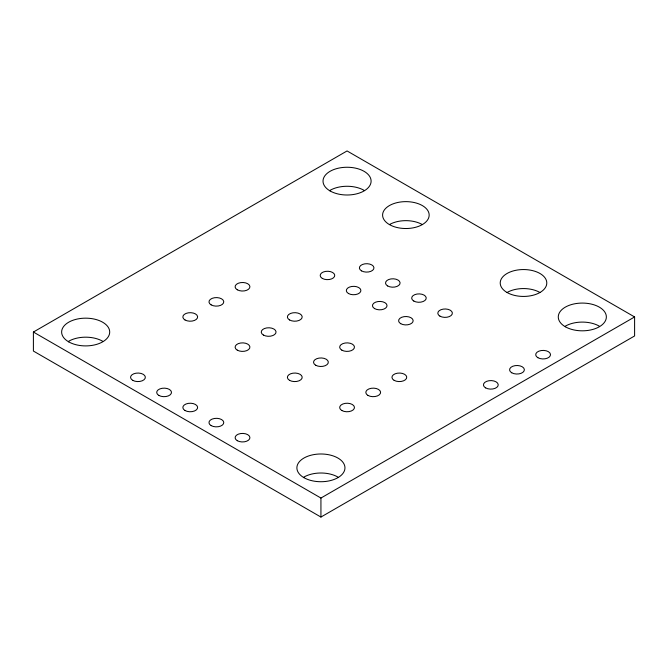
<?xml version="1.0" encoding="UTF-8"?>
<svg xmlns="http://www.w3.org/2000/svg" width="668" height="668" viewBox="0 0 668 668"><rect width="100%" height="100%" fill="white"/><g stroke="black" fill="none" stroke-linecap="round" stroke-linejoin="round"><path stroke-width="1" d="M33.4 332.038L347.068 150.943L634.6 316.949L634.6 335.962L320.932 517.057L33.4 351.051L33.4 332.038L320.932 498.044L634.6 316.949M320.932 498.044L320.932 517.057M507.045 292.5A23.288 13.444 0 0 0 545.998 286.472A23.288 13.444 0 0 0 517.483 270.006A23.288 13.444 0 0 0 507.045 292.5A23.288 13.444 0 0 1 539.978 292.5M389.419 224.59A23.288 13.444 0 0 0 428.372 218.561A23.288 13.444 0 0 0 399.856 202.095A23.288 13.444 0 0 0 389.419 224.59A23.288 13.444 0 0 1 422.351 224.59M565.328 326.151A24.031 13.869 0 0 1 599.313 326.151M330.075 190.33A24.031 13.869 0 0 1 364.06 190.33M303.94 477.061A24.031 13.869 0 0 1 337.924 477.061M68.687 341.239A24.031 13.869 0 0 1 102.672 341.239M565.328 326.761A24.031 13.869 0 0 0 605.534 320.54A24.031 13.869 0 0 0 576.1 303.548A24.031 13.869 0 0 0 565.328 326.761M330.075 190.939A24.031 13.869 0 0 0 370.281 184.719A24.031 13.869 0 0 0 340.847 167.726A24.031 13.869 0 0 0 330.075 190.939M303.94 477.67A24.031 13.869 0 0 0 344.137 471.449A24.031 13.869 0 0 0 314.711 454.457A24.031 13.869 0 0 0 303.94 477.67M68.687 341.849A24.031 13.869 0 0 0 108.884 335.628A24.031 13.869 0 0 0 79.459 318.636A24.031 13.869 0 0 0 68.687 341.849M394.12 380.334A7.39 4.267 0 0 0 406.486 378.414A7.39 4.267 0 0 0 397.435 373.187A7.39 4.267 0 0 0 394.12 380.334M367.984 395.423A7.39 4.267 0 0 0 380.351 393.51A7.39 4.267 0 0 0 371.291 388.283A7.39 4.267 0 0 0 367.984 395.423M341.841 410.511A7.39 4.267 0 0 0 354.207 408.599A7.39 4.267 0 0 0 345.156 403.372A7.39 4.267 0 0 0 341.841 410.511M341.841 350.149A7.39 4.267 0 0 0 354.207 348.237A7.39 4.267 0 0 0 345.156 343.01A7.39 4.267 0 0 0 341.841 350.149M315.705 365.237A7.39 4.267 0 0 0 328.071 363.325A7.39 4.267 0 0 0 319.02 358.098A7.39 4.267 0 0 0 315.705 365.237M289.561 380.334A7.39 4.267 0 0 0 301.936 378.414A7.39 4.267 0 0 0 292.876 373.187A7.39 4.267 0 0 0 289.561 380.334M289.561 319.964A7.39 4.267 0 0 0 301.936 318.051A7.39 4.267 0 0 0 292.876 312.824A7.39 4.267 0 0 0 289.561 319.964M263.426 335.06A7.39 4.267 0 0 0 275.792 333.14A7.39 4.267 0 0 0 266.741 327.913A7.39 4.267 0 0 0 263.426 335.06M237.282 350.149A7.39 4.267 0 0 0 249.657 348.237A7.39 4.267 0 0 0 240.597 343.01A7.39 4.267 0 0 0 237.282 350.149M237.282 289.787A7.39 4.267 0 0 0 249.657 287.866A7.39 4.267 0 0 0 240.597 282.639A7.39 4.267 0 0 0 237.282 289.787M211.146 304.875A7.39 4.267 0 0 0 223.513 302.963A7.39 4.267 0 0 0 214.461 297.736A7.39 4.267 0 0 0 211.146 304.875M185.011 319.964A7.39 4.267 0 0 0 197.377 318.051A7.39 4.267 0 0 0 188.318 312.824A7.39 4.267 0 0 0 185.011 319.964M237.282 440.696A7.39 4.267 0 0 0 249.657 438.784A7.39 4.267 0 0 0 240.597 433.557A7.39 4.267 0 0 0 237.282 440.696M211.146 425.608A7.39 4.267 0 0 0 223.513 423.696A7.39 4.267 0 0 0 214.461 418.46A7.39 4.267 0 0 0 211.146 425.608M185.011 410.511A7.39 4.267 0 0 0 197.377 408.599A7.39 4.267 0 0 0 188.318 403.372A7.39 4.267 0 0 0 185.011 410.511M158.867 395.423A7.39 4.267 0 0 0 171.233 393.51A7.39 4.267 0 0 0 162.182 388.283A7.39 4.267 0 0 0 158.867 395.423M132.732 380.334A7.39 4.267 0 0 0 145.098 378.414A7.39 4.267 0 0 0 136.047 373.187A7.39 4.267 0 0 0 132.732 380.334M439.945 316.148A7.273 4.2 0 0 0 452.119 314.261A7.273 4.2 0 0 0 443.21 309.117A7.273 4.2 0 0 0 439.945 316.148M400.733 323.688A7.273 4.2 0 0 0 412.907 321.809A7.273 4.2 0 0 0 403.998 316.665A7.273 4.2 0 0 0 400.733 323.688M413.809 301.051A7.273 4.2 0 0 0 425.984 299.172A7.273 4.2 0 0 0 417.066 294.029A7.273 4.2 0 0 0 413.809 301.051M374.598 308.599A7.273 4.2 0 0 0 386.772 306.721A7.273 4.2 0 0 0 377.863 301.569A7.273 4.2 0 0 0 374.598 308.599M387.665 285.962A7.273 4.2 0 0 0 399.84 284.084A7.273 4.2 0 0 0 390.93 278.932A7.273 4.2 0 0 0 387.665 285.962M348.462 293.511A7.273 4.2 0 0 0 360.636 291.624A7.273 4.2 0 0 0 351.719 286.48A7.273 4.2 0 0 0 348.462 293.511M361.53 270.874A7.273 4.2 0 0 0 373.704 268.987A7.273 4.2 0 0 0 364.786 263.843A7.273 4.2 0 0 0 361.53 270.874M322.318 278.414A7.273 4.2 0 0 0 334.493 276.535A7.273 4.2 0 0 0 325.583 271.392A7.273 4.2 0 0 0 322.318 278.414M537.882 357.697A7.39 4.267 0 0 0 550.257 355.777A7.39 4.267 0 0 0 541.197 350.55A7.39 4.267 0 0 0 537.882 357.697M511.746 372.786A7.39 4.267 0 0 0 524.113 370.874A7.39 4.267 0 0 0 515.061 365.646A7.39 4.267 0 0 0 511.746 372.786M485.611 387.874A7.39 4.267 0 0 0 497.977 385.962A7.39 4.267 0 0 0 488.918 380.735A7.39 4.267 0 0 0 485.611 387.874"/></g></svg>
